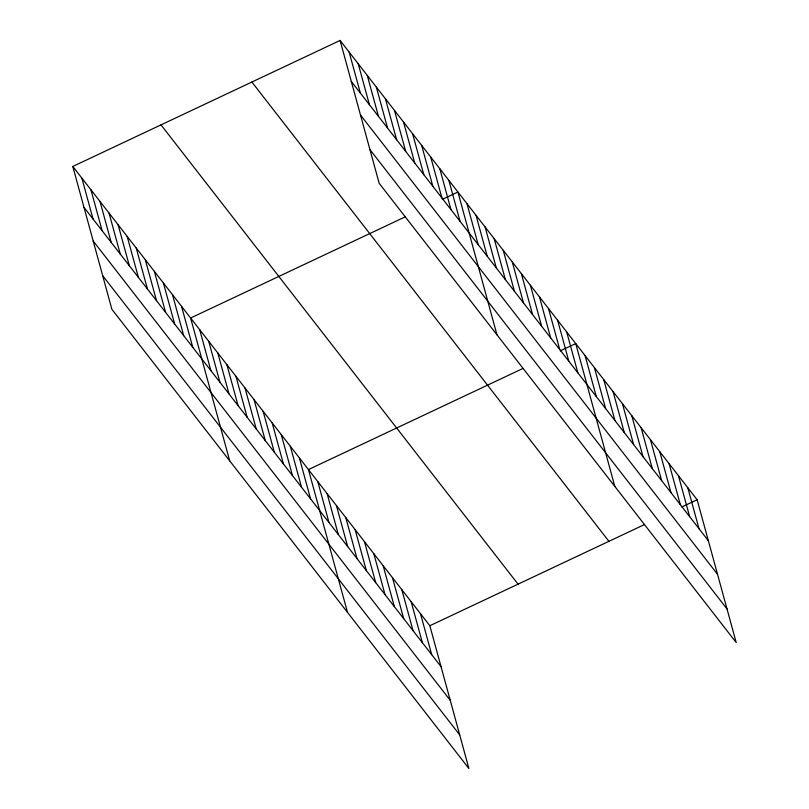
<?xml version="1.0" encoding="UTF-8"?>
<svg xmlns="http://www.w3.org/2000/svg" width="809" height="809" viewBox="0 0 809 809"><rect width="100%" height="100%" fill="white"/><g stroke="black" fill="none" stroke-linecap="round" stroke-linejoin="round"><path stroke-width="1.21" d="M72.8 166.452L429.842 625.731L468.907 768.55L111.864 309.26L72.8 166.452L340.093 40.45L697.136 499.74L736.2 642.548L379.158 183.269L340.093 40.45M404.985 216.964L190.621 318.018L229.695 460.827M442.472 199.287L457.914 192.016L496.979 334.825M522.816 368.53L308.451 469.574L347.516 612.393M560.303 350.853L575.735 343.582L614.81 486.391M429.842 625.731L644.207 524.687M681.694 507.01L697.136 499.74M351.298 81.406L708.34 540.695M360.49 115.02L717.532 574.309M369.966 149.655L727.008 608.934M251.882 82.033L608.924 541.312M161.001 124.869L518.043 584.159M84.005 207.407L441.047 666.697M93.197 241.021L450.239 700.311M102.672 275.657L459.714 734.936M687.792 487.726L698.996 528.681M678.458 475.712L689.662 516.668M669.114 463.699L680.318 504.654M659.78 451.685L670.985 492.651M650.436 439.671L661.651 480.637M641.102 427.658L652.307 468.623M631.768 415.654L642.973 456.61M622.424 403.64L633.629 444.596M613.091 391.627L624.295 432.582M603.747 379.613L614.951 420.579M594.413 367.599L605.617 408.565M585.079 355.586L596.284 396.552M566.674 331.923L577.879 372.878M557.613 320.263L568.818 361.219M548.542 308.603L559.747 349.559M539.482 296.943L550.686 337.899M530.421 285.284L541.625 326.239M521.36 273.624L532.565 314.59M512.289 261.964L523.494 302.93M503.228 250.305L514.433 291.27M494.168 238.645L505.372 279.611M485.107 226.995L496.311 267.951M476.036 215.336L487.24 256.291M466.975 203.676L478.18 244.631M448.853 180.356L460.058 221.312M439.783 168.697L450.987 209.652M430.722 157.037L441.926 197.993M421.661 145.377L432.866 186.343M412.6 133.718L423.805 174.683M403.529 122.058L414.734 163.024M394.468 110.398L405.673 151.364M385.408 98.749L396.612 139.704M376.347 87.089L387.551 128.044M367.276 75.429L378.481 116.385M358.215 63.769L369.42 104.725M349.154 52.11L360.359 93.065M420.508 613.728L431.713 654.683M411.164 601.714L422.369 642.67M401.83 589.7L413.035 630.656M392.486 577.687L403.691 618.642M383.153 565.673L394.357 606.639M373.809 553.659L385.023 594.625M364.475 541.656L375.679 582.611M355.141 529.642L366.346 570.598M345.797 517.629L357.002 558.584M336.463 505.615L347.668 546.571M327.119 493.601L338.324 534.567M317.785 481.588L328.99 522.553M299.381 457.924L310.585 498.88M290.32 446.265L301.524 487.22M281.259 434.605L292.464 475.561M272.198 422.945L283.403 463.901M263.127 411.285L274.332 452.241M254.066 399.626L265.271 440.581M245.006 387.966L256.21 428.932M235.945 376.306L247.149 417.272M226.874 364.647L238.079 405.612M217.813 352.987L229.018 393.953M208.752 341.337L219.957 382.293M199.692 329.678L210.896 370.633M181.56 306.358L192.764 347.314M172.499 294.698L183.704 335.654M163.438 283.039L174.643 323.994M154.367 271.379L165.572 312.335M145.307 259.719L156.511 300.685M136.246 248.06L147.45 289.025M127.175 236.4L138.39 277.366M118.114 224.74L129.319 265.706M109.053 213.091L120.258 254.046M99.992 201.431L111.197 242.387M90.921 189.771L102.136 230.727M81.861 178.111L93.065 219.067"/></g></svg>
